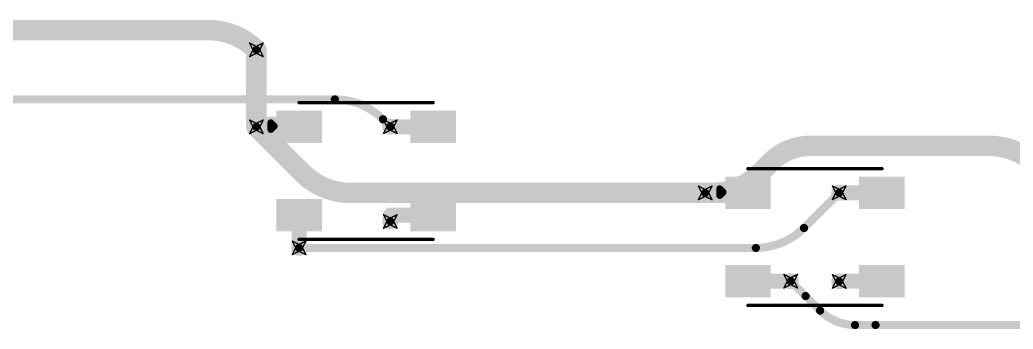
# Model space of a CAD drawing. Header units: inches. Extents: x -11 to 1110, y -7 to 455.
# Drawn here: x 427.25 to 464.32, y 295.67 to 307.21 of the extents above; entities that cross this region are included whole.
import ezdxf

# ---------------------------------------------------------------- set-up
doc = ezdxf.new("R2010")
doc.units = ezdxf.units.IN
for name, color, linetype in [('Bottom Layer', 5, 'Continuous'), ('Drill Drawing', 1, 'Continuous'), ('Top Layer', 1, 'Continuous'), ('Top Overlay', 2, 'Continuous'), ('Top Paste', 8, 'Continuous'), ('Top Solder', 216, 'Continuous'), ('Via Holes', 16, 'Continuous')]:
    doc.layers.add(name, color=color, linetype=linetype)

# ---------------------------------------------------------------- blocks, each defined once
blk = doc.blocks.new('WS2812B_B_W_62')
at = {"layer": 'Top Layer'}
for points in [[(-3.24999985, 2.15000078), (-1.75000031, 2.15000078), (-1.75000031, 1.15000278), (-3.24999985, 1.15000278)], [(3.24999985, 1.15000278), (1.75000031, 1.15000278), (1.75000031, 2.15000078), (3.24999985, 2.15000078)], [(-3.24999985, -1.15000024), (-1.75000031, -1.15000024), (-1.75000031, -2.14999824), (-3.24999985, -2.14999824)], [(1.75000031, -1.15000024), (3.24999985, -1.15000024), (3.24999985, -2.14999824), (1.75000031, -2.14999824)]]:
    blk.add_hatch(color=1, dxfattribs=at).paths.add_polyline_path(points)
at = {"layer": 'Top Paste'}
for points in [[(-3.24999985, 2.15000078), (-1.75000031, 2.15000078), (-1.75000031, 1.15000278), (-3.24999985, 1.15000278)], [(3.24999985, 1.15000278), (1.75000031, 1.15000278), (1.75000031, 2.15000078), (3.24999985, 2.15000078)], [(-3.24999985, -1.15000024), (-1.75000031, -1.15000024), (-1.75000031, -2.14999824), (-3.24999985, -2.14999824)], [(1.75000031, -1.15000024), (3.24999985, -1.15000024), (3.24999985, -2.14999824), (1.75000031, -2.14999824)]]:
    blk.add_hatch(color=8, dxfattribs=at).paths.add_polyline_path(points)
at = {"layer": 'Top Solder'}
for points in [[(-3.35159985, 2.25160078), (-1.64840031, 2.25160078), (-1.64840031, 1.04840278), (-3.35159985, 1.04840278)], [(3.35159985, 1.04840278), (1.64840031, 1.04840278), (1.64840031, 2.25160078), (3.35159985, 2.25160078)], [(-3.35159985, -1.04840024), (-1.64840031, -1.04840024), (-1.64840031, -2.25159824), (-3.35159985, -2.25159824)], [(1.64840031, -1.04840024), (3.35159985, -1.04840024), (3.35159985, -2.25159824), (1.64840031, -2.25159824)]]:
    blk.add_hatch(color=216, dxfattribs=at).paths.add_polyline_path(points)
at = {"layer": 'Top Overlay'}
for points in [[(-2.50000008, 2.55080008, 0.127, 0.127, 0), (2.50000008, 2.55080008, 0.127, 0.127, 0)], [(-3.556, 1.8034, 0.254, 0.254, 0), (-3.429, 1.6764, 0.254, 0.254, 0)], [(-3.556, 1.5494, 0.254, 0.254, 0), (-3.556, 1.8034, 0.254, 0.254, 0)], [(-3.556, 1.5494, 0.254, 0.254, 0), (-3.429, 1.6764, 0.254, 0.254, 0)], [(-2.50000008, -2.55079754, 0.127, 0.127, 0), (2.50000008, -2.55079754, 0.127, 0.127, 0)]]:
    blk.add_lwpolyline(points, format="xyseb", dxfattribs=at)
for points in [[(-2.53175008, 2.55080008, 0.0635, 0.0635, 1), (-2.46825008, 2.55080008, 0.0635, 0.0635, 1)], [(2.46825008, 2.55080008, 0.0635, 0.0635, 1), (2.53175008, 2.55080008, 0.0635, 0.0635, 1)], [(-3.619499999999999, 1.8034, 0.127, 0.127, 1), (-3.4925, 1.8034, 0.127, 0.127, 1)], [(-3.619499999999999, 1.8034, 0.127, 0.127, 1), (-3.4925, 1.8034, 0.127, 0.127, 1)], [(-3.619499999999999, 1.5494, 0.127, 0.127, 1), (-3.4925, 1.5494, 0.127, 0.127, 1)], [(-3.619499999999999, 1.5494, 0.127, 0.127, 1), (-3.4925, 1.5494, 0.127, 0.127, 1)], [(-3.4925, 1.6764, 0.127, 0.127, 1), (-3.3655, 1.6764, 0.127, 0.127, 1)], [(-3.4925, 1.6764, 0.127, 0.127, 1), (-3.3655, 1.6764, 0.127, 0.127, 1)], [(-2.53175008, -2.55079754, 0.0635, 0.0635, 1), (-2.46825008, -2.55079754, 0.0635, 0.0635, 1)], [(2.46825008, -2.55079754, 0.0635, 0.0635, 1), (2.53175008, -2.55079754, 0.0635, 0.0635, 1)]]:
    blk.add_lwpolyline(points, format="xyseb", close=True, dxfattribs=at)
blk = doc.blocks.new('WS2812B_B_W_71')
at = {"layer": 'Top Layer'}
for points in [[(-3.24999985, 2.15000078), (-1.75000031, 2.15000078), (-1.75000031, 1.15000278), (-3.24999985, 1.15000278)], [(3.24999985, 1.15000278), (1.75000031, 1.15000278), (1.75000031, 2.15000078), (3.24999985, 2.15000078)], [(-3.24999985, -1.15000024), (-1.75000031, -1.15000024), (-1.75000031, -2.14999824), (-3.24999985, -2.14999824)], [(1.75000031, -1.15000024), (3.24999985, -1.15000024), (3.24999985, -2.14999824), (1.75000031, -2.14999824)]]:
    blk.add_hatch(color=1, dxfattribs=at).paths.add_polyline_path(points)
at = {"layer": 'Top Paste'}
for points in [[(-3.24999985, 2.15000078), (-1.75000031, 2.15000078), (-1.75000031, 1.15000278), (-3.24999985, 1.15000278)], [(3.24999985, 1.15000278), (1.75000031, 1.15000278), (1.75000031, 2.15000078), (3.24999985, 2.15000078)], [(-3.24999985, -1.15000024), (-1.75000031, -1.15000024), (-1.75000031, -2.14999824), (-3.24999985, -2.14999824)], [(1.75000031, -1.15000024), (3.24999985, -1.15000024), (3.24999985, -2.14999824), (1.75000031, -2.14999824)]]:
    blk.add_hatch(color=8, dxfattribs=at).paths.add_polyline_path(points)
at = {"layer": 'Top Solder'}
for points in [[(-3.35159985, 2.25160078), (-1.64840031, 2.25160078), (-1.64840031, 1.04840278), (-3.35159985, 1.04840278)], [(3.35159985, 1.04840278), (1.64840031, 1.04840278), (1.64840031, 2.25160078), (3.35159985, 2.25160078)], [(-3.35159985, -1.04840024), (-1.64840031, -1.04840024), (-1.64840031, -2.25159824), (-3.35159985, -2.25159824)], [(1.64840031, -1.04840024), (3.35159985, -1.04840024), (3.35159985, -2.25159824), (1.64840031, -2.25159824)]]:
    blk.add_hatch(color=216, dxfattribs=at).paths.add_polyline_path(points)
at = {"layer": 'Top Overlay'}
for points in [[(-2.50000008, 2.55080008, 0.127, 0.127, 0), (2.50000008, 2.55080008, 0.127, 0.127, 0)], [(-3.556, 1.8034, 0.254, 0.254, 0), (-3.429, 1.6764, 0.254, 0.254, 0)], [(-3.556, 1.5494, 0.254, 0.254, 0), (-3.556, 1.8034, 0.254, 0.254, 0)], [(-3.556, 1.5494, 0.254, 0.254, 0), (-3.429, 1.6764, 0.254, 0.254, 0)], [(-2.50000008, -2.55079754, 0.127, 0.127, 0), (2.50000008, -2.55079754, 0.127, 0.127, 0)]]:
    blk.add_lwpolyline(points, format="xyseb", dxfattribs=at)
for points in [[(-2.53175008, 2.55080008, 0.0635, 0.0635, 1), (-2.46825008, 2.55080008, 0.0635, 0.0635, 1)], [(2.46825008, 2.55080008, 0.0635, 0.0635, 1), (2.53175008, 2.55080008, 0.0635, 0.0635, 1)], [(-3.619499999999999, 1.8034, 0.127, 0.127, 1), (-3.4925, 1.8034, 0.127, 0.127, 1)], [(-3.619499999999999, 1.8034, 0.127, 0.127, 1), (-3.4925, 1.8034, 0.127, 0.127, 1)], [(-3.619499999999999, 1.5494, 0.127, 0.127, 1), (-3.4925, 1.5494, 0.127, 0.127, 1)], [(-3.619499999999999, 1.5494, 0.127, 0.127, 1), (-3.4925, 1.5494, 0.127, 0.127, 1)], [(-3.4925, 1.6764, 0.127, 0.127, 1), (-3.3655, 1.6764, 0.127, 0.127, 1)], [(-3.4925, 1.6764, 0.127, 0.127, 1), (-3.3655, 1.6764, 0.127, 0.127, 1)], [(-2.53175008, -2.55079754, 0.0635, 0.0635, 1), (-2.46825008, -2.55079754, 0.0635, 0.0635, 1)], [(2.46825008, -2.55079754, 0.0635, 0.0635, 1), (2.53175008, -2.55079754, 0.0635, 0.0635, 1)]]:
    blk.add_lwpolyline(points, format="xyseb", close=True, dxfattribs=at)

msp = doc.modelspace()

# ---------------------------------------------------------------- hatches: boundary and pattern name
at = {"layer": 'Bottom Layer'}
h = msp.add_hatch(color=5, dxfattribs=at)
edge = h.paths.add_edge_path()
edge.add_arc((436.0759757, 306.0954), 0.2999994, 0, 360)
h = msp.add_hatch(color=5, dxfattribs=at)
edge = h.paths.add_edge_path()
edge.add_arc((436.0759757, 303.22150684), 0.2999994, 0, 360)
h = msp.add_hatch(color=5, dxfattribs=at)
edge = h.paths.add_edge_path()
edge.add_arc((441.07597586, 303.22828864), 0.2999994, 0, 360)
h = msp.add_hatch(color=5, dxfattribs=at)
edge = h.paths.add_edge_path()
edge.add_arc((452.83065644, 300.75641398), 0.2999994, 0, 360)
h = msp.add_hatch(color=5, dxfattribs=at)
edge = h.paths.add_edge_path()
edge.add_arc((457.8306566, 300.76319578), 0.2999994, 0, 360)
h = msp.add_hatch(color=5, dxfattribs=at)
edge = h.paths.add_edge_path()
edge.add_arc((441.07597586, 299.69290582), 0.2999994, 0, 360)
h = msp.add_hatch(color=5, dxfattribs=at)
edge = h.paths.add_edge_path()
edge.add_arc((437.67160624, 298.7073909), 0.2999994, 0, 360)
h = msp.add_hatch(color=5, dxfattribs=at)
edge = h.paths.add_edge_path()
edge.add_arc((456.02191752, 297.46319476), 0.2999994, 0, 360)
h = msp.add_hatch(color=5, dxfattribs=at)
edge = h.paths.add_edge_path()
edge.add_arc((457.8306566, 297.45641296), 0.2999994, 0, 360)
at = {"layer": 'Top Layer'}
h = msp.add_hatch(color=1, dxfattribs=at)
edge = h.paths.add_edge_path()
edge.add_arc((436.0759757, 306.0954), 0.2999994, 0, 360)
h = msp.add_hatch(color=1, dxfattribs=at)
edge = h.paths.add_edge_path()
edge.add_arc((436.0759757, 303.22150684), 0.2999994, 0, 360)
h = msp.add_hatch(color=1, dxfattribs=at)
edge = h.paths.add_edge_path()
edge.add_arc((441.07597586, 303.22828864), 0.2999994, 0, 360)
h = msp.add_hatch(color=1, dxfattribs=at)
edge = h.paths.add_edge_path()
edge.add_arc((452.83065644, 300.75641398), 0.2999994, 0, 360)
h = msp.add_hatch(color=1, dxfattribs=at)
edge = h.paths.add_edge_path()
edge.add_arc((457.8306566, 300.76319578), 0.2999994, 0, 360)
h = msp.add_hatch(color=1, dxfattribs=at)
edge = h.paths.add_edge_path()
edge.add_arc((441.07597586, 299.69290582), 0.2999994, 0, 360)
h = msp.add_hatch(color=1, dxfattribs=at)
edge = h.paths.add_edge_path()
edge.add_arc((437.67160624, 298.7073909), 0.2999994, 0, 360)
h = msp.add_hatch(color=1, dxfattribs=at)
edge = h.paths.add_edge_path()
edge.add_arc((456.02191752, 297.46319476), 0.2999994, 0, 360)
h = msp.add_hatch(color=1, dxfattribs=at)
edge = h.paths.add_edge_path()
edge.add_arc((457.8306566, 297.45641296), 0.2999994, 0, 360)
at = {"layer": 'Via Holes'}
h = msp.add_hatch(color=7, dxfattribs=at)
edge = h.paths.add_edge_path()
edge.add_arc((436.0759757, 306.0954), 0.1499997, 0, 360)
h = msp.add_hatch(color=7, dxfattribs=at)
edge = h.paths.add_edge_path()
edge.add_arc((436.0759757, 303.22150684), 0.1499997, 0, 360)
h = msp.add_hatch(color=7, dxfattribs=at)
edge = h.paths.add_edge_path()
edge.add_arc((441.07597586, 303.22828864), 0.1499997, 0, 360)
h = msp.add_hatch(color=7, dxfattribs=at)
edge = h.paths.add_edge_path()
edge.add_arc((452.83065644, 300.75641398), 0.1499997, 0, 360)
h = msp.add_hatch(color=7, dxfattribs=at)
edge = h.paths.add_edge_path()
edge.add_arc((457.8306566, 300.76319578), 0.1499997, 0, 360)
h = msp.add_hatch(color=7, dxfattribs=at)
edge = h.paths.add_edge_path()
edge.add_arc((441.07597586, 299.69290582), 0.1499997, 0, 360)
h = msp.add_hatch(color=7, dxfattribs=at)
edge = h.paths.add_edge_path()
edge.add_arc((437.67160624, 298.7073909), 0.1499997, 0, 360)
h = msp.add_hatch(color=7, dxfattribs=at)
edge = h.paths.add_edge_path()
edge.add_arc((456.02191752, 297.46319476), 0.1499997, 0, 360)
h = msp.add_hatch(color=7, dxfattribs=at)
edge = h.paths.add_edge_path()
edge.add_arc((457.8306566, 297.45641296), 0.1499997, 0, 360)

# ---------------------------------------------------------------- linework, layer by layer
at = {"layer": 'Bottom Layer'}
for points in [[(423.70810356, 306.832, 0.7619999999999999, 0.7619999999999999, 0), (434.29766582, 306.832, 0.7619999999999999, 0.7619999999999999, 0)], [(434.29766582, 306.832, 0.7619999999999999, 0.7619999999999999, -0.198912367379658), (436.0759757, 306.0954, 0.7619999999999999, 0.7619999999999999, 0)], [(425.88319954, 304.24779892, 0.3048, 0.3048, 0), (439.00436202, 304.24779892, 0.3048, 0.3048, 0)], [(439.00436202, 304.24779892, 0.3048, 0.3048, -0.198912367379658), (440.8004138, 303.5038507, 0.3048, 0.3048, 0)], [(440.8004138, 303.5038507, 0.3048, 0.3048, 0), (441.07597586, 303.22828864, 0.3048, 0.3048, 0)], [(436.0759757, 303.22150684, 0.7619999999999999, 0.7619999999999999, 0), (437.79712034, 301.5003622, 0.7619999999999999, 0.7619999999999999, 0)], [(455.27318902, 301.90081098, 0.7619999999999999, 0.7619999999999999, -0.198912367379658), (456.75355944, 302.514, 0.7619999999999999, 0.7619999999999999, 0)], [(456.75355944, 302.514, 0.7619999999999999, 0.7619999999999999, 0), (463.42487706, 302.514, 0.7619999999999999, 0.7619999999999999, 0)], [(463.42487706, 302.514, 0.7619999999999999, 0.7619999999999999, -0.198912367379658), (465.22092884, 301.77005178, 0.7619999999999999, 0.7619999999999999, 0)], [(454.87274024, 301.5003622, 0.7619999999999999, 0.7619999999999999, 0), (455.27318902, 301.90081098, 0.7619999999999999, 0.7619999999999999, 0)], [(439.59317212, 300.75641398, 0.7619999999999999, 0.7619999999999999, -0.198912367379658), (437.79712034, 301.5003622, 0.7619999999999999, 0.7619999999999999, 0)], [(454.87274024, 301.5003622, 0.7619999999999999, 0.7619999999999999, -0.198912367379658), (453.07668846, 300.75641398, 0.7619999999999999, 0.7619999999999999, 0)], [(439.59317212, 300.75641398, 0.7619999999999999, 0.7619999999999999, 0), (452.83065644, 300.75641398, 0.7619999999999999, 0.7619999999999999, 0)], [(452.83065644, 300.75641398, 0.7619999999999999, 0.7619999999999999, 0), (453.07668846, 300.75641398, 0.7619999999999999, 0.7619999999999999, 0)], [(456.51540904, 299.44794822, 0.3048, 0.3048, 0), (457.8306566, 300.76319578, 0.3048, 0.3048, 0)], [(456.51540904, 299.44794822, 0.3048, 0.3048, -0.198912367379658), (454.71935726, 298.704, 0.3048, 0.3048, 0)], [(437.67160624, 298.704, 0.3048, 0.3048, 0), (454.71935726, 298.704, 0.3048, 0.3048, 0)], [(456.02191752, 297.46319476, 0.3048, 0.3048, 0), (456.5767627399999, 296.90834954, 0.3048, 0.3048, 0)], [(456.5767602, 296.9083469999999, 0.3048, 0.3048, 0), (457.1172493399999, 296.36785786, 0.3048, 0.3048, 0)], [(458.42210068, 295.82737126, 0.3048, 0.3048, -0.198912367379658), (457.1172493399999, 296.36785786, 0.3048, 0.3048, 0)], [(458.42210068, 295.82737126, 0.3048, 0.3048, 0), (458.42210322, 295.82737126, 0.3048, 0.3048, 0)], [(458.42210322, 295.82737126, 0.3048, 0.3048, 0), (459.1864705, 295.82737126, 0.3048, 0.3048, 0)], [(459.1864705, 295.82737126, 0.3048, 0.3048, 0), (459.18647304, 295.8273738, 0.3048, 0.3048, 0)], [(459.18647304, 295.8273738, 0.3048, 0.3048, 0), (471.9064018799999, 295.8273738, 0.3048, 0.3048, 0)]]:
    msp.add_lwpolyline(points, format="xyseb", dxfattribs=at)
for points in [[(434.10716582, 306.832, 0.3809999999999999, 0.3809999999999999, 1), (434.48816582, 306.832, 0.3809999999999999, 0.3809999999999999, 1)], [(434.10716582, 306.832, 0.3809999999999999, 0.3809999999999999, 1), (434.48816582, 306.832, 0.3809999999999999, 0.3809999999999999, 1)], [(435.8854757, 306.0954, 0.3809999999999999, 0.3809999999999999, 1), (436.2664757, 306.0954, 0.3809999999999999, 0.3809999999999999, 1)], [(438.92816202, 304.24779892, 0.1524, 0.1524, 1), (439.08056202, 304.24779892, 0.1524, 0.1524, 1)], [(438.92816202, 304.24779892, 0.1524, 0.1524, 1), (439.08056202, 304.24779892, 0.1524, 0.1524, 1)], [(440.7242138, 303.5038507, 0.1524, 0.1524, 1), (440.8766138, 303.5038507, 0.1524, 0.1524, 1)], [(440.7242138, 303.5038507, 0.1524, 0.1524, 1), (440.8766138, 303.5038507, 0.1524, 0.1524, 1)], [(435.8854757, 303.22150684, 0.3809999999999999, 0.3809999999999999, 1), (436.2664757, 303.22150684, 0.3809999999999999, 0.3809999999999999, 1)], [(440.9997758599999, 303.22828864, 0.1524, 0.1524, 1), (441.15217586, 303.22828864, 0.1524, 0.1524, 1)], [(456.56305944, 302.514, 0.3809999999999999, 0.3809999999999999, 1), (456.94405944, 302.514, 0.3809999999999999, 0.3809999999999999, 1)], [(456.56305944, 302.514, 0.3809999999999999, 0.3809999999999999, 1), (456.94405944, 302.514, 0.3809999999999999, 0.3809999999999999, 1)], [(463.23437706, 302.514, 0.3809999999999999, 0.3809999999999999, 1), (463.61537706, 302.514, 0.3809999999999999, 0.3809999999999999, 1)], [(463.23437706, 302.514, 0.3809999999999999, 0.3809999999999999, 1), (463.61537706, 302.514, 0.3809999999999999, 0.3809999999999999, 1)], [(455.0826890199999, 301.90081098, 0.3809999999999999, 0.3809999999999999, 1), (455.4636890199999, 301.90081098, 0.3809999999999999, 0.3809999999999999, 1)], [(455.0826890199999, 301.90081098, 0.3809999999999999, 0.3809999999999999, 1), (455.4636890199999, 301.90081098, 0.3809999999999999, 0.3809999999999999, 1)], [(437.60662034, 301.5003622, 0.3809999999999999, 0.3809999999999999, 1), (437.9876203399999, 301.5003622, 0.3809999999999999, 0.3809999999999999, 1)], [(437.60662034, 301.5003622, 0.3809999999999999, 0.3809999999999999, 1), (437.9876203399999, 301.5003622, 0.3809999999999999, 0.3809999999999999, 1)], [(454.6822402399999, 301.5003622, 0.3809999999999999, 0.3809999999999999, 1), (455.06324024, 301.5003622, 0.3809999999999999, 0.3809999999999999, 1)], [(454.6822402399999, 301.5003622, 0.3809999999999999, 0.3809999999999999, 1), (455.06324024, 301.5003622, 0.3809999999999999, 0.3809999999999999, 1)], [(439.40267212, 300.75641398, 0.3809999999999999, 0.3809999999999999, 1), (439.78367212, 300.75641398, 0.3809999999999999, 0.3809999999999999, 1)], [(439.40267212, 300.75641398, 0.3809999999999999, 0.3809999999999999, 1), (439.78367212, 300.75641398, 0.3809999999999999, 0.3809999999999999, 1)], [(452.64015644, 300.75641398, 0.3809999999999999, 0.3809999999999999, 1), (453.0211564399999, 300.75641398, 0.3809999999999999, 0.3809999999999999, 1)], [(452.64015644, 300.75641398, 0.3809999999999999, 0.3809999999999999, 1), (453.0211564399999, 300.75641398, 0.3809999999999999, 0.3809999999999999, 1)], [(452.88618846, 300.75641398, 0.3809999999999999, 0.3809999999999999, 1), (453.26718846, 300.75641398, 0.3809999999999999, 0.3809999999999999, 1)], [(452.88618846, 300.75641398, 0.3809999999999999, 0.3809999999999999, 1), (453.26718846, 300.75641398, 0.3809999999999999, 0.3809999999999999, 1)], [(457.7544566, 300.76319578, 0.1524, 0.1524, 1), (457.9068566, 300.76319578, 0.1524, 0.1524, 1)], [(456.43920904, 299.44794822, 0.1524, 0.1524, 1), (456.59160904, 299.44794822, 0.1524, 0.1524, 1)], [(456.43920904, 299.44794822, 0.1524, 0.1524, 1), (456.59160904, 299.44794822, 0.1524, 0.1524, 1)], [(437.59540624, 298.704, 0.1524, 0.1524, 1), (437.74780624, 298.704, 0.1524, 0.1524, 1)], [(454.64315726, 298.704, 0.1524, 0.1524, 1), (454.79555726, 298.704, 0.1524, 0.1524, 1)], [(454.64315726, 298.704, 0.1524, 0.1524, 1), (454.79555726, 298.704, 0.1524, 0.1524, 1)], [(455.94571752, 297.46319476, 0.1524, 0.1524, 1), (456.09811752, 297.46319476, 0.1524, 0.1524, 1)], [(456.5005602, 296.9083469999999, 0.1524, 0.1524, 1), (456.6529602, 296.9083469999999, 0.1524, 0.1524, 1)], [(456.50056274, 296.90834954, 0.1524, 0.1524, 1), (456.65296274, 296.90834954, 0.1524, 0.1524, 1)], [(457.0410493399999, 296.36785786, 0.1524, 0.1524, 1), (457.19344934, 296.36785786, 0.1524, 0.1524, 1)], [(457.0410493399999, 296.36785786, 0.1524, 0.1524, 1), (457.19344934, 296.36785786, 0.1524, 0.1524, 1)], [(458.34590068, 295.82737126, 0.1524, 0.1524, 1), (458.49830068, 295.82737126, 0.1524, 0.1524, 1)], [(458.34590068, 295.82737126, 0.1524, 0.1524, 1), (458.49830068, 295.82737126, 0.1524, 0.1524, 1)], [(458.34590322, 295.82737126, 0.1524, 0.1524, 1), (458.4983032199999, 295.82737126, 0.1524, 0.1524, 1)], [(458.34590322, 295.82737126, 0.1524, 0.1524, 1), (458.4983032199999, 295.82737126, 0.1524, 0.1524, 1)], [(459.1102705, 295.82737126, 0.1524, 0.1524, 1), (459.2626705, 295.82737126, 0.1524, 0.1524, 1)], [(459.1102705, 295.82737126, 0.1524, 0.1524, 1), (459.2626705, 295.82737126, 0.1524, 0.1524, 1)], [(459.1102730399999, 295.8273738, 0.1524, 0.1524, 1), (459.2626730399999, 295.8273738, 0.1524, 0.1524, 1)], [(459.1102730399999, 295.8273738, 0.1524, 0.1524, 1), (459.2626730399999, 295.8273738, 0.1524, 0.1524, 1)]]:
    msp.add_lwpolyline(points, format="xyseb", close=True, dxfattribs=at)
at = {"layer": 'Drill Drawing'}
for points in [[(435.8219756999999, 306.3494, 0.0508, 0.0508, 0), (436.0759757, 306.2223999999999, 0.0508, 0.0508, 0)], [(435.8219756999999, 306.3494, 0.0508, 0.0508, 0), (435.9489756999999, 306.0954, 0.0508, 0.0508, 0)], [(436.0759757, 306.2223999999999, 0.0508, 0.0508, 0), (436.3299756999999, 306.3494, 0.0508, 0.0508, 0)], [(436.2029757, 306.0954, 0.0508, 0.0508, 0), (436.3299756999999, 306.3494, 0.0508, 0.0508, 0)], [(435.8219756999999, 305.8414, 0.0508, 0.0508, 0), (435.9489756999999, 306.0954, 0.0508, 0.0508, 0)], [(435.8219756999999, 305.8414, 0.0508, 0.0508, 0), (436.0759757, 305.9684, 0.0508, 0.0508, 0)], [(436.0759757, 305.9684, 0.0508, 0.0508, 0), (436.3299756999999, 305.8414, 0.0508, 0.0508, 0)], [(436.2029757, 306.0954, 0.0508, 0.0508, 0), (436.3299756999999, 305.8414, 0.0508, 0.0508, 0)], [(435.8219756999999, 303.47550684, 0.0508, 0.0508, 0), (436.0759757, 303.34850684, 0.0508, 0.0508, 0)], [(435.8219756999999, 303.47550684, 0.0508, 0.0508, 0), (435.9489756999999, 303.22150684, 0.0508, 0.0508, 0)], [(436.0759757, 303.34850684, 0.0508, 0.0508, 0), (436.3299756999999, 303.47550684, 0.0508, 0.0508, 0)], [(436.2029757, 303.22150684, 0.0508, 0.0508, 0), (436.3299756999999, 303.47550684, 0.0508, 0.0508, 0)], [(440.82197586, 303.48228864, 0.0508, 0.0508, 0), (441.07597586, 303.35528864, 0.0508, 0.0508, 0)], [(440.82197586, 303.48228864, 0.0508, 0.0508, 0), (440.94897586, 303.22828864, 0.0508, 0.0508, 0)], [(441.07597586, 303.35528864, 0.0508, 0.0508, 0), (441.32997586, 303.48228864, 0.0508, 0.0508, 0)], [(441.2029758599999, 303.22828864, 0.0508, 0.0508, 0), (441.32997586, 303.48228864, 0.0508, 0.0508, 0)], [(435.8219756999999, 302.96750684, 0.0508, 0.0508, 0), (435.9489756999999, 303.22150684, 0.0508, 0.0508, 0)], [(435.8219756999999, 302.96750684, 0.0508, 0.0508, 0), (436.0759757, 303.09450684, 0.0508, 0.0508, 0)], [(436.0759757, 303.09450684, 0.0508, 0.0508, 0), (436.3299756999999, 302.96750684, 0.0508, 0.0508, 0)], [(436.2029757, 303.22150684, 0.0508, 0.0508, 0), (436.3299756999999, 302.96750684, 0.0508, 0.0508, 0)], [(440.82197586, 302.97428864, 0.0508, 0.0508, 0), (440.94897586, 303.22828864, 0.0508, 0.0508, 0)], [(440.82197586, 302.97428864, 0.0508, 0.0508, 0), (441.07597586, 303.10128864, 0.0508, 0.0508, 0)], [(441.07597586, 303.10128864, 0.0508, 0.0508, 0), (441.32997586, 302.97428864, 0.0508, 0.0508, 0)], [(441.2029758599999, 303.22828864, 0.0508, 0.0508, 0), (441.32997586, 302.97428864, 0.0508, 0.0508, 0)], [(457.5766565999999, 301.01719578, 0.0508, 0.0508, 0), (457.8306566, 300.89019578, 0.0508, 0.0508, 0)], [(457.5766565999999, 301.01719578, 0.0508, 0.0508, 0), (457.7036566, 300.76319578, 0.0508, 0.0508, 0)], [(457.8306566, 300.89019578, 0.0508, 0.0508, 0), (458.0846566, 301.01719578, 0.0508, 0.0508, 0)], [(457.9576566, 300.76319578, 0.0508, 0.0508, 0), (458.0846566, 301.01719578, 0.0508, 0.0508, 0)], [(452.57665644, 301.01041398, 0.0508, 0.0508, 0), (452.83065644, 300.8834139799999, 0.0508, 0.0508, 0)], [(452.57665644, 301.01041398, 0.0508, 0.0508, 0), (452.70365644, 300.75641398, 0.0508, 0.0508, 0)], [(452.57665644, 300.50241398, 0.0508, 0.0508, 0), (452.70365644, 300.75641398, 0.0508, 0.0508, 0)], [(452.83065644, 300.8834139799999, 0.0508, 0.0508, 0), (453.0846564399999, 301.01041398, 0.0508, 0.0508, 0)], [(452.95765644, 300.75641398, 0.0508, 0.0508, 0), (453.0846564399999, 301.01041398, 0.0508, 0.0508, 0)], [(452.95765644, 300.75641398, 0.0508, 0.0508, 0), (453.0846564399999, 300.50241398, 0.0508, 0.0508, 0)], [(457.5766565999999, 300.50919578, 0.0508, 0.0508, 0), (457.7036566, 300.76319578, 0.0508, 0.0508, 0)], [(457.9576566, 300.76319578, 0.0508, 0.0508, 0), (458.0846566, 300.50919578, 0.0508, 0.0508, 0)], [(452.57665644, 300.50241398, 0.0508, 0.0508, 0), (452.83065644, 300.62941398, 0.0508, 0.0508, 0)], [(452.83065644, 300.62941398, 0.0508, 0.0508, 0), (453.0846564399999, 300.50241398, 0.0508, 0.0508, 0)], [(457.5766565999999, 300.50919578, 0.0508, 0.0508, 0), (457.8306566, 300.63619578, 0.0508, 0.0508, 0)], [(457.8306566, 300.63619578, 0.0508, 0.0508, 0), (458.0846566, 300.50919578, 0.0508, 0.0508, 0)], [(440.82197586, 299.94690582, 0.0508, 0.0508, 0), (441.07597586, 299.81990582, 0.0508, 0.0508, 0)], [(440.82197586, 299.94690582, 0.0508, 0.0508, 0), (440.94897586, 299.69290582, 0.0508, 0.0508, 0)], [(441.07597586, 299.81990582, 0.0508, 0.0508, 0), (441.32997586, 299.94690582, 0.0508, 0.0508, 0)], [(441.2029758599999, 299.69290582, 0.0508, 0.0508, 0), (441.32997586, 299.94690582, 0.0508, 0.0508, 0)], [(440.82197586, 299.43890582, 0.0508, 0.0508, 0), (440.94897586, 299.69290582, 0.0508, 0.0508, 0)], [(440.82197586, 299.43890582, 0.0508, 0.0508, 0), (441.07597586, 299.56590582, 0.0508, 0.0508, 0)], [(441.07597586, 299.56590582, 0.0508, 0.0508, 0), (441.32997586, 299.43890582, 0.0508, 0.0508, 0)], [(441.2029758599999, 299.69290582, 0.0508, 0.0508, 0), (441.32997586, 299.43890582, 0.0508, 0.0508, 0)], [(437.4176062399999, 298.9613909, 0.0508, 0.0508, 0), (437.67160624, 298.8343909, 0.0508, 0.0508, 0)], [(437.4176062399999, 298.9613909, 0.0508, 0.0508, 0), (437.54460624, 298.7073909, 0.0508, 0.0508, 0)], [(437.67160624, 298.8343909, 0.0508, 0.0508, 0), (437.9256062399999, 298.9613909, 0.0508, 0.0508, 0)], [(437.79860624, 298.7073909, 0.0508, 0.0508, 0), (437.9256062399999, 298.9613909, 0.0508, 0.0508, 0)], [(437.4176062399999, 298.4533909, 0.0508, 0.0508, 0), (437.54460624, 298.7073909, 0.0508, 0.0508, 0)], [(437.4176062399999, 298.4533909, 0.0508, 0.0508, 0), (437.67160624, 298.5803909, 0.0508, 0.0508, 0)], [(437.67160624, 298.5803909, 0.0508, 0.0508, 0), (437.9256062399999, 298.4533909, 0.0508, 0.0508, 0)], [(437.79860624, 298.7073909, 0.0508, 0.0508, 0), (437.9256062399999, 298.4533909, 0.0508, 0.0508, 0)], [(455.76791752, 297.71719476, 0.0508, 0.0508, 0), (456.02191752, 297.59019476, 0.0508, 0.0508, 0)], [(455.76791752, 297.71719476, 0.0508, 0.0508, 0), (455.8949175199999, 297.46319476, 0.0508, 0.0508, 0)], [(456.02191752, 297.59019476, 0.0508, 0.0508, 0), (456.27591752, 297.71719476, 0.0508, 0.0508, 0)], [(456.14891752, 297.46319476, 0.0508, 0.0508, 0), (456.27591752, 297.71719476, 0.0508, 0.0508, 0)], [(457.5766565999999, 297.71041296, 0.0508, 0.0508, 0), (457.8306566, 297.58341296, 0.0508, 0.0508, 0)], [(457.5766565999999, 297.71041296, 0.0508, 0.0508, 0), (457.7036566, 297.45641296, 0.0508, 0.0508, 0)], [(457.8306566, 297.58341296, 0.0508, 0.0508, 0), (458.0846566, 297.71041296, 0.0508, 0.0508, 0)], [(457.9576566, 297.45641296, 0.0508, 0.0508, 0), (458.0846566, 297.71041296, 0.0508, 0.0508, 0)], [(455.76791752, 297.20919476, 0.0508, 0.0508, 0), (455.8949175199999, 297.46319476, 0.0508, 0.0508, 0)], [(455.76791752, 297.20919476, 0.0508, 0.0508, 0), (456.02191752, 297.33619476, 0.0508, 0.0508, 0)], [(456.02191752, 297.33619476, 0.0508, 0.0508, 0), (456.27591752, 297.20919476, 0.0508, 0.0508, 0)], [(456.14891752, 297.46319476, 0.0508, 0.0508, 0), (456.27591752, 297.20919476, 0.0508, 0.0508, 0)], [(457.5766565999999, 297.2024129599999, 0.0508, 0.0508, 0), (457.7036566, 297.45641296, 0.0508, 0.0508, 0)], [(457.5766565999999, 297.2024129599999, 0.0508, 0.0508, 0), (457.8306566, 297.32941296, 0.0508, 0.0508, 0)], [(457.8306566, 297.32941296, 0.0508, 0.0508, 0), (458.0846566, 297.2024129599999, 0.0508, 0.0508, 0)], [(457.9576566, 297.45641296, 0.0508, 0.0508, 0), (458.0846566, 297.2024129599999, 0.0508, 0.0508, 0)]]:
    msp.add_lwpolyline(points, format="xyseb", dxfattribs=at)
for points in [[(435.8092757, 306.3494, 0.0254, 0.0254, 1), (435.8346757, 306.3494, 0.0254, 0.0254, 1)], [(435.8092757, 306.3494, 0.0254, 0.0254, 1), (435.8346757, 306.3494, 0.0254, 0.0254, 1)], [(436.0632757, 306.2223999999999, 0.0254, 0.0254, 1), (436.0886757, 306.2223999999999, 0.0254, 0.0254, 1)], [(436.0632757, 306.2223999999999, 0.0254, 0.0254, 1), (436.0886757, 306.2223999999999, 0.0254, 0.0254, 1)], [(436.3172757, 306.3494, 0.0254, 0.0254, 1), (436.3426757, 306.3494, 0.0254, 0.0254, 1)], [(436.3172757, 306.3494, 0.0254, 0.0254, 1), (436.3426757, 306.3494, 0.0254, 0.0254, 1)], [(435.8092757, 305.8414, 0.0254, 0.0254, 1), (435.8346757, 305.8414, 0.0254, 0.0254, 1)], [(435.8092757, 305.8414, 0.0254, 0.0254, 1), (435.8346757, 305.8414, 0.0254, 0.0254, 1)], [(435.9362757, 306.0954, 0.0254, 0.0254, 1), (435.9616757, 306.0954, 0.0254, 0.0254, 1)], [(435.9362757, 306.0954, 0.0254, 0.0254, 1), (435.9616757, 306.0954, 0.0254, 0.0254, 1)], [(436.0632757, 305.9684, 0.0254, 0.0254, 1), (436.0886757, 305.9684, 0.0254, 0.0254, 1)], [(436.0632757, 305.9684, 0.0254, 0.0254, 1), (436.0886757, 305.9684, 0.0254, 0.0254, 1)], [(436.1902757, 306.0954, 0.0254, 0.0254, 1), (436.2156757, 306.0954, 0.0254, 0.0254, 1)], [(436.1902757, 306.0954, 0.0254, 0.0254, 1), (436.2156757, 306.0954, 0.0254, 0.0254, 1)], [(436.3172757, 305.8414, 0.0254, 0.0254, 1), (436.3426757, 305.8414, 0.0254, 0.0254, 1)], [(436.3172757, 305.8414, 0.0254, 0.0254, 1), (436.3426757, 305.8414, 0.0254, 0.0254, 1)], [(435.8092757, 303.47550684, 0.0254, 0.0254, 1), (435.8346757, 303.47550684, 0.0254, 0.0254, 1)], [(435.8092757, 303.47550684, 0.0254, 0.0254, 1), (435.8346757, 303.47550684, 0.0254, 0.0254, 1)], [(436.0632757, 303.34850684, 0.0254, 0.0254, 1), (436.0886757, 303.34850684, 0.0254, 0.0254, 1)], [(436.0632757, 303.34850684, 0.0254, 0.0254, 1), (436.0886757, 303.34850684, 0.0254, 0.0254, 1)], [(436.3172757, 303.47550684, 0.0254, 0.0254, 1), (436.3426757, 303.47550684, 0.0254, 0.0254, 1)], [(436.3172757, 303.47550684, 0.0254, 0.0254, 1), (436.3426757, 303.47550684, 0.0254, 0.0254, 1)], [(440.80927586, 303.48228864, 0.0254, 0.0254, 1), (440.83467586, 303.48228864, 0.0254, 0.0254, 1)], [(440.80927586, 303.48228864, 0.0254, 0.0254, 1), (440.83467586, 303.48228864, 0.0254, 0.0254, 1)], [(441.06327586, 303.35528864, 0.0254, 0.0254, 1), (441.08867586, 303.35528864, 0.0254, 0.0254, 1)], [(441.06327586, 303.35528864, 0.0254, 0.0254, 1), (441.08867586, 303.35528864, 0.0254, 0.0254, 1)], [(441.3172758599999, 303.48228864, 0.0254, 0.0254, 1), (441.34267586, 303.48228864, 0.0254, 0.0254, 1)], [(441.3172758599999, 303.48228864, 0.0254, 0.0254, 1), (441.34267586, 303.48228864, 0.0254, 0.0254, 1)], [(435.8092757, 302.96750684, 0.0254, 0.0254, 1), (435.8346757, 302.96750684, 0.0254, 0.0254, 1)], [(435.8092757, 302.96750684, 0.0254, 0.0254, 1), (435.8346757, 302.96750684, 0.0254, 0.0254, 1)], [(435.9362757, 303.22150684, 0.0254, 0.0254, 1), (435.9616757, 303.22150684, 0.0254, 0.0254, 1)], [(435.9362757, 303.22150684, 0.0254, 0.0254, 1), (435.9616757, 303.22150684, 0.0254, 0.0254, 1)], [(436.0632757, 303.09450684, 0.0254, 0.0254, 1), (436.0886757, 303.09450684, 0.0254, 0.0254, 1)], [(436.0632757, 303.09450684, 0.0254, 0.0254, 1), (436.0886757, 303.09450684, 0.0254, 0.0254, 1)], [(436.1902757, 303.22150684, 0.0254, 0.0254, 1), (436.2156757, 303.22150684, 0.0254, 0.0254, 1)], [(436.1902757, 303.22150684, 0.0254, 0.0254, 1), (436.2156757, 303.22150684, 0.0254, 0.0254, 1)], [(436.3172757, 302.96750684, 0.0254, 0.0254, 1), (436.3426757, 302.96750684, 0.0254, 0.0254, 1)], [(436.3172757, 302.96750684, 0.0254, 0.0254, 1), (436.3426757, 302.96750684, 0.0254, 0.0254, 1)], [(440.80927586, 302.97428864, 0.0254, 0.0254, 1), (440.83467586, 302.97428864, 0.0254, 0.0254, 1)], [(440.80927586, 302.97428864, 0.0254, 0.0254, 1), (440.83467586, 302.97428864, 0.0254, 0.0254, 1)], [(440.9362758599999, 303.22828864, 0.0254, 0.0254, 1), (440.96167586, 303.22828864, 0.0254, 0.0254, 1)], [(440.9362758599999, 303.22828864, 0.0254, 0.0254, 1), (440.96167586, 303.22828864, 0.0254, 0.0254, 1)], [(441.06327586, 303.10128864, 0.0254, 0.0254, 1), (441.08867586, 303.10128864, 0.0254, 0.0254, 1)], [(441.06327586, 303.10128864, 0.0254, 0.0254, 1), (441.08867586, 303.10128864, 0.0254, 0.0254, 1)], [(441.19027586, 303.22828864, 0.0254, 0.0254, 1), (441.21567586, 303.22828864, 0.0254, 0.0254, 1)], [(441.19027586, 303.22828864, 0.0254, 0.0254, 1), (441.21567586, 303.22828864, 0.0254, 0.0254, 1)], [(441.3172758599999, 302.97428864, 0.0254, 0.0254, 1), (441.34267586, 302.97428864, 0.0254, 0.0254, 1)], [(441.3172758599999, 302.97428864, 0.0254, 0.0254, 1), (441.34267586, 302.97428864, 0.0254, 0.0254, 1)], [(457.5639566, 301.01719578, 0.0254, 0.0254, 1), (457.5893566, 301.01719578, 0.0254, 0.0254, 1)], [(457.5639566, 301.01719578, 0.0254, 0.0254, 1), (457.5893566, 301.01719578, 0.0254, 0.0254, 1)], [(458.0719566, 301.01719578, 0.0254, 0.0254, 1), (458.0973566, 301.01719578, 0.0254, 0.0254, 1)], [(458.0719566, 301.01719578, 0.0254, 0.0254, 1), (458.0973566, 301.01719578, 0.0254, 0.0254, 1)], [(452.56395644, 301.01041398, 0.0254, 0.0254, 1), (452.58935644, 301.01041398, 0.0254, 0.0254, 1)], [(452.56395644, 301.01041398, 0.0254, 0.0254, 1), (452.58935644, 301.01041398, 0.0254, 0.0254, 1)], [(452.69095644, 300.75641398, 0.0254, 0.0254, 1), (452.71635644, 300.75641398, 0.0254, 0.0254, 1)], [(452.69095644, 300.75641398, 0.0254, 0.0254, 1), (452.71635644, 300.75641398, 0.0254, 0.0254, 1)], [(452.8179564399999, 300.8834139799999, 0.0254, 0.0254, 1), (452.84335644, 300.8834139799999, 0.0254, 0.0254, 1)], [(452.8179564399999, 300.8834139799999, 0.0254, 0.0254, 1), (452.84335644, 300.8834139799999, 0.0254, 0.0254, 1)], [(452.94495644, 300.75641398, 0.0254, 0.0254, 1), (452.9703564399999, 300.75641398, 0.0254, 0.0254, 1)], [(452.94495644, 300.75641398, 0.0254, 0.0254, 1), (452.9703564399999, 300.75641398, 0.0254, 0.0254, 1)], [(453.07195644, 301.01041398, 0.0254, 0.0254, 1), (453.0973564399999, 301.01041398, 0.0254, 0.0254, 1)], [(453.07195644, 301.01041398, 0.0254, 0.0254, 1), (453.0973564399999, 301.01041398, 0.0254, 0.0254, 1)], [(457.6909565999999, 300.76319578, 0.0254, 0.0254, 1), (457.7163566, 300.76319578, 0.0254, 0.0254, 1)], [(457.6909565999999, 300.76319578, 0.0254, 0.0254, 1), (457.7163566, 300.76319578, 0.0254, 0.0254, 1)], [(457.8179566, 300.89019578, 0.0254, 0.0254, 1), (457.8433565999999, 300.89019578, 0.0254, 0.0254, 1)], [(457.8179566, 300.89019578, 0.0254, 0.0254, 1), (457.8433565999999, 300.89019578, 0.0254, 0.0254, 1)], [(457.9449566, 300.76319578, 0.0254, 0.0254, 1), (457.9703565999999, 300.76319578, 0.0254, 0.0254, 1)], [(457.9449566, 300.76319578, 0.0254, 0.0254, 1), (457.9703565999999, 300.76319578, 0.0254, 0.0254, 1)], [(452.56395644, 300.50241398, 0.0254, 0.0254, 1), (452.58935644, 300.50241398, 0.0254, 0.0254, 1)], [(452.56395644, 300.50241398, 0.0254, 0.0254, 1), (452.58935644, 300.50241398, 0.0254, 0.0254, 1)], [(452.8179564399999, 300.62941398, 0.0254, 0.0254, 1), (452.84335644, 300.62941398, 0.0254, 0.0254, 1)], [(452.8179564399999, 300.62941398, 0.0254, 0.0254, 1), (452.84335644, 300.62941398, 0.0254, 0.0254, 1)], [(453.07195644, 300.50241398, 0.0254, 0.0254, 1), (453.0973564399999, 300.50241398, 0.0254, 0.0254, 1)], [(453.07195644, 300.50241398, 0.0254, 0.0254, 1), (453.0973564399999, 300.50241398, 0.0254, 0.0254, 1)], [(457.5639566, 300.50919578, 0.0254, 0.0254, 1), (457.5893566, 300.50919578, 0.0254, 0.0254, 1)], [(457.5639566, 300.50919578, 0.0254, 0.0254, 1), (457.5893566, 300.50919578, 0.0254, 0.0254, 1)], [(457.8179566, 300.63619578, 0.0254, 0.0254, 1), (457.8433565999999, 300.63619578, 0.0254, 0.0254, 1)], [(457.8179566, 300.63619578, 0.0254, 0.0254, 1), (457.8433565999999, 300.63619578, 0.0254, 0.0254, 1)], [(458.0719566, 300.50919578, 0.0254, 0.0254, 1), (458.0973566, 300.50919578, 0.0254, 0.0254, 1)], [(458.0719566, 300.50919578, 0.0254, 0.0254, 1), (458.0973566, 300.50919578, 0.0254, 0.0254, 1)], [(440.80927586, 299.94690582, 0.0254, 0.0254, 1), (440.83467586, 299.94690582, 0.0254, 0.0254, 1)], [(440.80927586, 299.94690582, 0.0254, 0.0254, 1), (440.83467586, 299.94690582, 0.0254, 0.0254, 1)], [(441.3172758599999, 299.94690582, 0.0254, 0.0254, 1), (441.34267586, 299.94690582, 0.0254, 0.0254, 1)], [(441.3172758599999, 299.94690582, 0.0254, 0.0254, 1), (441.34267586, 299.94690582, 0.0254, 0.0254, 1)], [(440.9362758599999, 299.69290582, 0.0254, 0.0254, 1), (440.96167586, 299.69290582, 0.0254, 0.0254, 1)], [(440.9362758599999, 299.69290582, 0.0254, 0.0254, 1), (440.96167586, 299.69290582, 0.0254, 0.0254, 1)], [(441.06327586, 299.81990582, 0.0254, 0.0254, 1), (441.08867586, 299.81990582, 0.0254, 0.0254, 1)], [(441.06327586, 299.81990582, 0.0254, 0.0254, 1), (441.08867586, 299.81990582, 0.0254, 0.0254, 1)], [(441.06327586, 299.56590582, 0.0254, 0.0254, 1), (441.08867586, 299.56590582, 0.0254, 0.0254, 1)], [(441.06327586, 299.56590582, 0.0254, 0.0254, 1), (441.08867586, 299.56590582, 0.0254, 0.0254, 1)], [(441.19027586, 299.69290582, 0.0254, 0.0254, 1), (441.21567586, 299.69290582, 0.0254, 0.0254, 1)], [(441.19027586, 299.69290582, 0.0254, 0.0254, 1), (441.21567586, 299.69290582, 0.0254, 0.0254, 1)], [(440.80927586, 299.43890582, 0.0254, 0.0254, 1), (440.83467586, 299.43890582, 0.0254, 0.0254, 1)], [(440.80927586, 299.43890582, 0.0254, 0.0254, 1), (440.83467586, 299.43890582, 0.0254, 0.0254, 1)], [(441.3172758599999, 299.43890582, 0.0254, 0.0254, 1), (441.34267586, 299.43890582, 0.0254, 0.0254, 1)], [(441.3172758599999, 299.43890582, 0.0254, 0.0254, 1), (441.34267586, 299.43890582, 0.0254, 0.0254, 1)], [(437.40490624, 298.9613909, 0.0254, 0.0254, 1), (437.43030624, 298.9613909, 0.0254, 0.0254, 1)], [(437.40490624, 298.9613909, 0.0254, 0.0254, 1), (437.43030624, 298.9613909, 0.0254, 0.0254, 1)], [(437.6589062399999, 298.8343909, 0.0254, 0.0254, 1), (437.68430624, 298.8343909, 0.0254, 0.0254, 1)], [(437.6589062399999, 298.8343909, 0.0254, 0.0254, 1), (437.68430624, 298.8343909, 0.0254, 0.0254, 1)], [(437.91290624, 298.9613909, 0.0254, 0.0254, 1), (437.93830624, 298.9613909, 0.0254, 0.0254, 1)], [(437.91290624, 298.9613909, 0.0254, 0.0254, 1), (437.93830624, 298.9613909, 0.0254, 0.0254, 1)], [(437.40490624, 298.4533909, 0.0254, 0.0254, 1), (437.43030624, 298.4533909, 0.0254, 0.0254, 1)], [(437.40490624, 298.4533909, 0.0254, 0.0254, 1), (437.43030624, 298.4533909, 0.0254, 0.0254, 1)], [(437.53190624, 298.7073909, 0.0254, 0.0254, 1), (437.55730624, 298.7073909, 0.0254, 0.0254, 1)], [(437.53190624, 298.7073909, 0.0254, 0.0254, 1), (437.55730624, 298.7073909, 0.0254, 0.0254, 1)], [(437.6589062399999, 298.5803909, 0.0254, 0.0254, 1), (437.68430624, 298.5803909, 0.0254, 0.0254, 1)], [(437.6589062399999, 298.5803909, 0.0254, 0.0254, 1), (437.68430624, 298.5803909, 0.0254, 0.0254, 1)], [(437.78590624, 298.7073909, 0.0254, 0.0254, 1), (437.81130624, 298.7073909, 0.0254, 0.0254, 1)], [(437.78590624, 298.7073909, 0.0254, 0.0254, 1), (437.81130624, 298.7073909, 0.0254, 0.0254, 1)], [(437.91290624, 298.4533909, 0.0254, 0.0254, 1), (437.93830624, 298.4533909, 0.0254, 0.0254, 1)], [(437.91290624, 298.4533909, 0.0254, 0.0254, 1), (437.93830624, 298.4533909, 0.0254, 0.0254, 1)], [(455.75521752, 297.71719476, 0.0254, 0.0254, 1), (455.7806175199999, 297.71719476, 0.0254, 0.0254, 1)], [(455.75521752, 297.71719476, 0.0254, 0.0254, 1), (455.7806175199999, 297.71719476, 0.0254, 0.0254, 1)], [(456.26321752, 297.71719476, 0.0254, 0.0254, 1), (456.28861752, 297.71719476, 0.0254, 0.0254, 1)], [(456.26321752, 297.71719476, 0.0254, 0.0254, 1), (456.28861752, 297.71719476, 0.0254, 0.0254, 1)], [(457.5639566, 297.71041296, 0.0254, 0.0254, 1), (457.5893566, 297.71041296, 0.0254, 0.0254, 1)], [(457.5639566, 297.71041296, 0.0254, 0.0254, 1), (457.5893566, 297.71041296, 0.0254, 0.0254, 1)], [(458.0719566, 297.71041296, 0.0254, 0.0254, 1), (458.0973566, 297.71041296, 0.0254, 0.0254, 1)], [(458.0719566, 297.71041296, 0.0254, 0.0254, 1), (458.0973566, 297.71041296, 0.0254, 0.0254, 1)], [(455.88221752, 297.46319476, 0.0254, 0.0254, 1), (455.90761752, 297.46319476, 0.0254, 0.0254, 1)], [(455.88221752, 297.46319476, 0.0254, 0.0254, 1), (455.90761752, 297.46319476, 0.0254, 0.0254, 1)], [(456.0092175199999, 297.59019476, 0.0254, 0.0254, 1), (456.03461752, 297.59019476, 0.0254, 0.0254, 1)], [(456.0092175199999, 297.59019476, 0.0254, 0.0254, 1), (456.03461752, 297.59019476, 0.0254, 0.0254, 1)], [(456.0092175199999, 297.33619476, 0.0254, 0.0254, 1), (456.03461752, 297.33619476, 0.0254, 0.0254, 1)], [(456.0092175199999, 297.33619476, 0.0254, 0.0254, 1), (456.03461752, 297.33619476, 0.0254, 0.0254, 1)], [(456.13621752, 297.46319476, 0.0254, 0.0254, 1), (456.1616175199999, 297.46319476, 0.0254, 0.0254, 1)], [(456.13621752, 297.46319476, 0.0254, 0.0254, 1), (456.1616175199999, 297.46319476, 0.0254, 0.0254, 1)], [(457.6909565999999, 297.45641296, 0.0254, 0.0254, 1), (457.7163566, 297.45641296, 0.0254, 0.0254, 1)], [(457.6909565999999, 297.45641296, 0.0254, 0.0254, 1), (457.7163566, 297.45641296, 0.0254, 0.0254, 1)], [(457.8179566, 297.58341296, 0.0254, 0.0254, 1), (457.8433565999999, 297.58341296, 0.0254, 0.0254, 1)], [(457.8179566, 297.58341296, 0.0254, 0.0254, 1), (457.8433565999999, 297.58341296, 0.0254, 0.0254, 1)], [(457.8179566, 297.32941296, 0.0254, 0.0254, 1), (457.8433565999999, 297.32941296, 0.0254, 0.0254, 1)], [(457.8179566, 297.32941296, 0.0254, 0.0254, 1), (457.8433565999999, 297.32941296, 0.0254, 0.0254, 1)], [(457.9449566, 297.45641296, 0.0254, 0.0254, 1), (457.9703565999999, 297.45641296, 0.0254, 0.0254, 1)], [(457.9449566, 297.45641296, 0.0254, 0.0254, 1), (457.9703565999999, 297.45641296, 0.0254, 0.0254, 1)], [(455.75521752, 297.20919476, 0.0254, 0.0254, 1), (455.7806175199999, 297.20919476, 0.0254, 0.0254, 1)], [(455.75521752, 297.20919476, 0.0254, 0.0254, 1), (455.7806175199999, 297.20919476, 0.0254, 0.0254, 1)], [(456.26321752, 297.20919476, 0.0254, 0.0254, 1), (456.28861752, 297.20919476, 0.0254, 0.0254, 1)], [(456.26321752, 297.20919476, 0.0254, 0.0254, 1), (456.28861752, 297.20919476, 0.0254, 0.0254, 1)], [(457.5639566, 297.2024129599999, 0.0254, 0.0254, 1), (457.5893566, 297.2024129599999, 0.0254, 0.0254, 1)], [(457.5639566, 297.2024129599999, 0.0254, 0.0254, 1), (457.5893566, 297.2024129599999, 0.0254, 0.0254, 1)], [(458.0719566, 297.2024129599999, 0.0254, 0.0254, 1), (458.0973566, 297.2024129599999, 0.0254, 0.0254, 1)], [(458.0719566, 297.2024129599999, 0.0254, 0.0254, 1), (458.0973566, 297.2024129599999, 0.0254, 0.0254, 1)]]:
    msp.add_lwpolyline(points, format="xyseb", close=True, dxfattribs=at)
at = {"layer": 'Top Layer'}
for points in [[(436.07597316, 303.2215043, 0.7619999999999999, 0.7619999999999999, 0), (436.07597316, 306.09539746, 0.7619999999999999, 0.7619999999999999, 0)], [(436.0759757, 303.22489774, 0.7619999999999999, 0.7619999999999999, 0), (437.67160624, 303.22489774, 0.7619999999999999, 0.7619999999999999, 0)], [(441.07597586, 303.22489774, 0.5588, 0.5588, 0), (442.6716064, 303.22489774, 0.5588, 0.5588, 0)], [(452.83065644, 300.75980488, 0.7619999999999999, 0.7619999999999999, 0), (454.42628698, 300.75980488, 0.7619999999999999, 0.7619999999999999, 0)], [(457.8306566, 300.75980488, 0.5588, 0.5588, 0), (459.42628714, 300.75980488, 0.5588, 0.5588, 0)], [(437.67160624, 298.7073909, 0.5588, 0.5588, 0), (437.67160624, 299.92489672, 0.5588, 0.5588, 0)], [(441.07597586, 299.92489672, 0.5588, 0.5588, 0), (442.6716064, 299.92489672, 0.5588, 0.5588, 0)], [(454.42628698, 297.45980386, 0.5588, 0.5588, 0), (456.02191752, 297.45980386, 0.5588, 0.5588, 0)], [(457.8306566, 297.45980386, 0.5588, 0.5588, 0), (459.42628714, 297.45980386, 0.5588, 0.5588, 0)]]:
    msp.add_lwpolyline(points, format="xyseb", dxfattribs=at)
for points in [[(435.8854731599999, 306.09539746, 0.3809999999999999, 0.3809999999999999, 1), (436.26647316, 306.09539746, 0.3809999999999999, 0.3809999999999999, 1)], [(435.8854731599999, 303.2215043, 0.3809999999999999, 0.3809999999999999, 1), (436.26647316, 303.2215043, 0.3809999999999999, 0.3809999999999999, 1)], [(435.8854757, 303.22489774, 0.3809999999999999, 0.3809999999999999, 1), (436.2664757, 303.22489774, 0.3809999999999999, 0.3809999999999999, 1)], [(437.48110624, 303.22489774, 0.3809999999999999, 0.3809999999999999, 1), (437.86210624, 303.22489774, 0.3809999999999999, 0.3809999999999999, 1)], [(440.9362758599999, 303.22489774, 0.2794, 0.2794, 1), (441.21567586, 303.22489774, 0.2794, 0.2794, 1)], [(442.5319064, 303.22489774, 0.2794, 0.2794, 1), (442.8113064, 303.22489774, 0.2794, 0.2794, 1)], [(452.64015644, 300.75980488, 0.3809999999999999, 0.3809999999999999, 1), (453.0211564399999, 300.75980488, 0.3809999999999999, 0.3809999999999999, 1)], [(454.23578698, 300.75980488, 0.3809999999999999, 0.3809999999999999, 1), (454.61678698, 300.75980488, 0.3809999999999999, 0.3809999999999999, 1)], [(457.6909565999999, 300.75980488, 0.2794, 0.2794, 1), (457.9703565999999, 300.75980488, 0.2794, 0.2794, 1)], [(459.2865871399999, 300.75980488, 0.2794, 0.2794, 1), (459.56598714, 300.75980488, 0.2794, 0.2794, 1)], [(437.53190624, 299.92489672, 0.2794, 0.2794, 1), (437.81130624, 299.92489672, 0.2794, 0.2794, 1)], [(440.9362758599999, 299.92489672, 0.2794, 0.2794, 1), (441.21567586, 299.92489672, 0.2794, 0.2794, 1)], [(442.5319064, 299.92489672, 0.2794, 0.2794, 1), (442.8113064, 299.92489672, 0.2794, 0.2794, 1)], [(437.53190624, 298.7073909, 0.2794, 0.2794, 1), (437.81130624, 298.7073909, 0.2794, 0.2794, 1)], [(454.28658698, 297.45980386, 0.2794, 0.2794, 1), (454.5659869799999, 297.45980386, 0.2794, 0.2794, 1)], [(455.88221752, 297.45980386, 0.2794, 0.2794, 1), (456.1616175199999, 297.45980386, 0.2794, 0.2794, 1)], [(457.6909565999999, 297.45980386, 0.2794, 0.2794, 1), (457.9703565999999, 297.45980386, 0.2794, 0.2794, 1)], [(459.2865871399999, 297.45980386, 0.2794, 0.2794, 1), (459.56598714, 297.45980386, 0.2794, 0.2794, 1)]]:
    msp.add_lwpolyline(points, format="xyseb", close=True, dxfattribs=at)

# ---------------------------------------------------------------- block references
for name, p in [('WS2812B_B_W_71', (440.1716063199999, 301.57489596)), ('WS2812B_B_W_62', (456.9262870599999, 299.1098031))]:
    msp.add_blockref(name, p)

doc.saveas('drawing.dxf')
